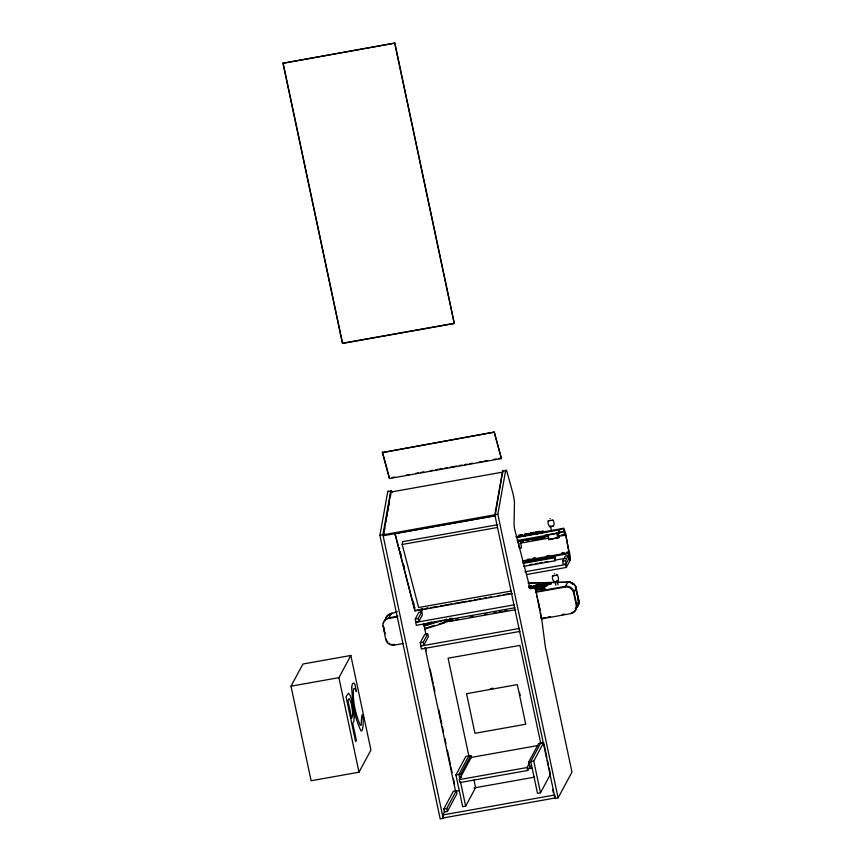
<?xml version="1.0" encoding="UTF-8"?>
<svg xmlns="http://www.w3.org/2000/svg" width="862" height="862" viewBox="0 0 862 862"><rect width="100%" height="100%" fill="white"/><g stroke="black" fill="none" stroke-linecap="round" stroke-linejoin="round"><path stroke-width="1.29" d="M382.372 452.572L494.335 432.099L501.415 458.573L389.495 478.518L382.372 452.572L494.335 432.099M389.495 478.518L382.426 452.044M414.988 610.932L394.85 533.093L414.988 610.932L512.416 593.562M511.134 591.03L418.641 607.516L402.177 544.472L402.586 541.648L497.73 524.699M387.738 491.674L390.734 491.135L382.911 534.742L443.197 818.361L440.202 818.9L379.916 535.27L387.738 491.674A5.452 0.884 79.9 0 1 388.46 491.318M502.557 472.139L495.122 515.81L383.385 535.722L390.82 492.051L502.557 472.139L502.794 473.055M383.385 535.722L383.849 533.136M384.312 530.539L384.775 527.953M385.907 521.682L386.402 518.881M386.833 516.5L387.34 513.698M387.771 511.306L388.266 508.515M388.697 506.123L389.193 503.333M390.357 496.857L390.82 494.26M529.57 586.386L515.142 531.111A6.54 1.056 79.9 0 1 514.064 522.587L514.463 502.794A10.409 1.681 79.9 0 0 512.793 492.935L507.179 472.495A5.452 0.884 79.9 0 0 505.638 470.652L502.643 471.18L494.831 514.786L555.117 798.406L558.113 797.878L571.969 772.083L545.334 646.78L541.433 616.696M558.113 797.878L497.827 514.248L505.638 470.652M532.242 587.141L535.162 586.893M539.623 588.401L539.052 588.024M540.7 585.686L541.907 584.964M540.409 588.509L541.713 588.735M540.539 588.627C550.236 585.772 537.737 587.776 541.595 588.143M542.898 585.654L545.786 585.503M546.767 583.994L547.693 584.21M556.593 574.825C558.641 575.116 559.718 581.936 556.206 581.688C553.092 583.358 551.314 576.732 553.016 575.59M557.412 575.019L552.37 576.096M522.997 560.839L569.082 552.628L565.558 533.675A7.316 1.185 79.9 0 0 563.22 528.384L534.257 533.546M282.973 63.249L394.85 43.1L454.285 323.509L342.526 343.432L282.973 63.249L394.85 43.1M342.526 343.432L283.092 63.023M291.011 686.195L302.939 664.009L350.834 655.476L370.929 750.026L359.001 772.201L311.107 780.746L291.011 686.195L338.906 677.661L350.834 655.476M403.082 643.526L394.128 645.132A7.316 7.079 28.3 0 1 385.67 639.485L383.31 625.974M382.943 626.663A7.316 7.079 28.3 0 1 388.45 618.517L391.036 613.722L397.371 611.74M394.128 645.132L394.494 644.431A7.316 7.079 28.3 0 1 391.714 644.356M415.215 619.056L418.792 612.397L421.787 611.869L422.412 614.822L418.835 621.48L415.84 622.008L415.215 619.056L418.21 618.528L421.787 611.869M420.247 642.761L424.718 634.443L427.714 633.904L428.339 636.856L423.867 645.175L420.882 645.713L420.247 642.761L423.242 642.222L427.714 633.904M515.67 609.671L451.666 621.071L451.623 618.41M558.102 536.444L564.685 535.27L565.558 533.653L569.082 552.628M575.46 587.356L578.898 600.706L576.333 605.501A7.316 7.079 28.3 0 1 570.816 613.636L541.401 618.894L536.099 591.591A8.965 1.455 79.9 0 0 534.052 587.701L531.057 588.229A8.965 1.455 79.9 0 1 531.466 588.315M523.59 566.377L555.074 560.774L554.816 557.121L523.342 562.735M555.074 560.774L554.816 557.121M568.338 555.505L565.537 560.709L566.162 563.662L563.166 564.201L562.541 561.248L565.343 556.033L568.338 555.505L568.963 558.457M526.811 574.491L566.312 567.444L570.051 560.494L568.586 553.598L569.459 551.982L566.808 552.402M566.312 567.444L565.698 564.535L569.426 557.585L570.051 560.494A7.316 1.185 79.9 0 0 569.459 551.982L566.819 552.456M473.981 780.035L475.598 787.652L465.663 806.142L462.668 806.681L455.923 774.927L465.857 756.437L470.846 755.543L471.32 757.773M541.401 618.894L540.636 612.925M468.853 755.899L458.918 774.388L459.996 779.474M461.623 777.384L460.911 774.033L470.846 755.543M530.216 765.812L527.706 770.477L459.952 782.556L459.317 779.604L471.245 757.418L537.694 745.576M443.779 809.03L453.347 791.241L456.332 790.702L456.968 793.654L447.4 811.454L444.415 811.982L443.779 809.03L446.775 808.491L456.332 790.702M535.722 592.291L565.138 587.033L567.724 582.227A7.316 5.032 89 0 1 572.508 583.94M554.945 795.992L555.354 797.953L443.445 817.909L442.82 814.946L444.727 811.39M576.333 605.501L573.607 592.679L576.172 587.873L575.87 586.893M532.188 768.279L530.184 768.635L528.762 761.943L538.696 743.453L543.685 742.559L533.75 761.049L540.506 792.803L537.511 793.342L530.755 761.588L540.689 743.098M527.706 770.477L527.07 767.525L529.58 762.859M540.506 792.803L550.441 774.313L549.083 767.967M528.697 539.623L528.848 539.687M537.188 533.61L538.017 533.503M552.143 520.174C554.298 519.441 555.333 527.221 551.82 526.434C548.663 528.546 547.133 521.672 548.566 520.842M553.048 520.077L548.016 520.993M549.644 526.779L551.411 526.391M532.166 586.936L533.589 587.27M535.625 586.602L536.121 586.311L535.237 586.235M537.759 586.225L537.252 586.516L540.485 586.192M554.244 573.855L554.611 573.844M543.049 585.535L542.554 585.826L545.29 585.654M542.446 586.322C542.812 587.852 549.881 585.6 546.152 584.867M546.917 583.876L546.422 584.167L550.075 583.822M545.689 584.899L545.118 584.361M550.118 583.563L550.613 583.262L549.719 583.197M421.863 609.111L421.313 609.509M530.227 586.332L529.139 586.559L531.445 585.869L528.686 586.138M531.111 586.817L531.876 586.397L530.981 586.322M532.285 587.324L529.376 588.196M536.498 585.039L535.916 584.91L539.493 584.145L536.035 585.503L537.004 585.61M532.22 587.507C529.839 589.317 538.955 587.345 535.959 586.699M540.312 585.481C532.576 587.13 543.653 583.994 537.726 584.705M541.638 584.436L541.088 584.856L542.37 584.91M537.543 586.806C535.14 588.875 545.312 586.095 540.711 586.041M539.31 585.826L541.013 585.093L539.138 585.126M539.935 585.794L540.205 585.082M540.679 586.041L543.469 585.643M536.724 588.897L535.313 589.608L536.045 589.683M542.78 585.557C550.247 584.016 542.801 583.682 543.319 585.298M546.648 583.897L549.924 583.111M546.713 584.458L545.474 584.878M539.44 588.39L538.782 588.778M540.302 588.811L539.289 589.199M540.733 588.983C538.556 591.267 549.266 587.701 543.243 588.304M421.798 609.876L422.649 609.251M530.755 586.957L531.337 586.817M536.692 584.986L535.733 585.567L538.47 585.395M534.871 586.279L535.69 585.783L532.113 586.548L535.442 586.149M538.804 585.233L539.924 584.662L538.211 584.673M535.582 586.731L534.58 587M537.791 586.095L539.267 585.718M544.159 584.522L545.28 583.962L544.396 583.897M540.905 586.041L539.903 586.311M546.961 583.746L547.973 583.477M549.363 583.24C552.251 581.731 544.267 583.455 547.575 583.617M536.875 588.434L536.089 589.058L536.972 588.574M550.075 583.693L548.07 584.231M545.624 585.481L546.745 584.921L545.851 584.856M543.513 588.358L544.331 587.862L543.351 587.744M392.102 613.324L391.811 613.432A3.933 0.776 -12 0 0 390.702 613.992L390.583 614.089A7.252 6.637 50.6 0 0 385.4 620.058A7.316 7.079 28.3 0 1 391.036 613.722A7.316 3.092 72.6 0 0 389.355 614.811M516.564 537.522L558.695 530.011L563.22 528.384L564.685 535.27M559.718 532.576L561.291 532.016M517.125 540.549L559.255 533.039L563.867 531.38L561.227 531.854M547.65 534.332L548.62 539.612L559.179 537.468L558.21 532.177M548.62 539.612L559.179 537.468M534.052 587.701L530.658 588.875A5.215 0.84 79.9 0 1 529.677 586.785L529.43 585.837M421.399 609.509L420.548 609.746M422.057 609.887L420.807 610.231L422.897 609.326L421.917 609.197M427.671 608.119L425.095 608.766M423.123 624.702L431.991 621.922M423.942 625.5L437.734 621.179M424.093 626.157L442.917 620.263M425.214 628.247L434.599 625.306M439.157 623.883L448.035 621.103M424.729 629.109L444.803 622.827L444.167 619.864M530.324 587.087L530.917 586.979M532.888 586.623L533.481 586.516M538.373 585.352L538.965 585.244M543.566 583.973C548.426 581.699 535.453 585.632 544.601 583.8M538.804 585.826L537.479 586.246L538.976 586.505M544.321 584.544L542.748 584.932M536.52 588.875L537.36 588.455M536.617 588.886L537.263 588.735M538.815 588.66L537.058 589.166M538.384 588.897L539.601 588.261L538.664 588.046M538.642 589.339L540.302 588.401M539.386 589.209L535.733 589.791M543.082 588.477L544.633 587.787L543.491 587.658M420.99 609.509L420.085 609.736M522.221 534.785L518.644 535.431L522.232 534.774M518.902 535.992L519.096 536.002M525.195 534.095L526.79 533.761M522.2 535.431L521.284 535.528M530.744 533.039L534.311 532.393L530.723 533.061M527.253 534.548L528.298 534.311L527.652 534.408M536.25 532.005L539.838 531.348L537.759 531.779M538.89 531.692L535.431 532.328L537.392 531.908M536.089 532.856L535.765 532.91M528.762 535.022L523.687 535.927L526.747 535.28M529.43 534.806L533.923 534.063M529.645 534.699L528.891 534.752M540.118 531.908L539.213 532.134M535.862 533.567L534.709 533.837L536.272 533.61M533.718 533.966L535 533.718M534.278 533.977L533.524 534.031M540.291 532.339L540.485 532.36M542.586 531.994L544.041 531.671L543.394 531.768M520.465 541.164L519.441 541.39L520.066 541.314M529.117 539.537L529.979 539.364M531.455 539.138L530.593 539.353L531.552 539.213M535.377 538.319L534.655 538.491M539.429 537.737L538.427 537.877L538.588 538.75L538.901 537.629L540.28 537.543L539.246 537.769M550.096 518.762L550.376 518.708M446.16 619.498L446.581 621.47L448.552 620.985M446.581 621.47L450.115 621.243L449.49 618.28M537.188 584.835L537.737 584.759M528.815 587.421L530.421 587.119M533.384 586.472L533.944 586.408M543.286 584.824L543.825 584.695M537.328 588.434L538.696 588.175M542.629 588.595L543.179 588.52M526.025 534.537L524.99 534.774L525.68 534.612M524.268 535.033L525.141 534.86M528.481 534.16L529.182 533.998L528.147 534.235M531.229 533.556L530.55 533.707L531.175 533.632M528.126 534.375L525.863 534.828M529.796 533.987L531.574 533.481M534.559 533.007L533.179 533.362M518.622 536.767L518.062 536.907L522.835 536.002M535.819 532.835L535.517 532.964M538.621 532.393L539.192 532.231M534.009 533.697L535.011 533.481M533.977 534.203L533.287 534.375L533.901 534.3M537.522 533.643L538.211 533.47L537.597 533.546M523.449 540.689L522.577 540.862M525.238 540.334L526.434 540.194M537.726 537.813L538.06 537.737M541.508 537.597L540.83 537.737L541.455 537.662M544.838 537.037L543.642 537.188M420.16 610.415L420.839 610.264M518.913 535.97L519.495 535.862M532.781 533.503L533.686 533.276M535.582 532.878L536.164 532.77M531.207 534.289L530.141 534.537L531.574 534.365M540.302 532.328L540.883 532.22M528.783 534.893L531.682 534.332M534.699 533.686L533.977 533.74M535.291 533.675L537.08 533.33M534.192 534.149L533.125 534.386L534.311 534.235M537.091 533.729L537.877 533.513M522.76 540.84L523.622 540.625L520.659 541.228M526.111 540.162L525.066 540.399L525.712 540.302M541.853 537.522L541.131 537.683L541.778 537.619M543.965 537.22L545.01 536.983L544.364 537.069M525.842 534.559L526.434 534.451M521.79 535.528L520.734 535.722M524.958 534.882L525.551 534.774M527.727 534.311L528.32 534.203M533.276 533.266L533.362 533.158M527.436 534.526L526.413 534.72M531.078 533.729L529.634 534.031L530.259 533.955M531.391 533.783L532.964 533.481M535.981 532.791L536.573 532.684M538.459 532.436L536.897 532.738M538.793 532.21L539.396 532.102M540.7 532.242L541.293 532.134M537.36 533.222L535.647 533.503L536.714 533.266M543.179 531.886L542.123 532.08M536.563 533.837L537.306 533.697M520.282 541.196L520.874 541.088M525.928 540.183L528.912 539.483M533.266 538.761L534.839 538.459M527.813 539.935L528.406 539.827M533.934 538.782L532.932 538.922L533.546 538.75M539.763 537.522L540.366 537.414M541.67 537.543L542.263 537.435M544.148 537.188L543.092 537.382M527.156 533.793L528.751 533.459L526.693 533.88M541.638 531.445C536.94 532.436 546.788 530.464 542.015 531.477M526.014 534.688L524.872 534.99M527.275 534.397L527.835 534.3L525.755 534.677M538.341 532.307L539.483 531.994M541.185 532.145L542.273 531.94M526.941 535.087L524.57 535.604L527.415 535.173M535.507 533.535L536.412 533.373M538.567 533.039L540.927 532.522L538.007 532.996M534.796 534.031L540 532.856L538.438 533.082M535.981 533.944L536.703 533.815M541.799 532.77L539.45 533.266L544.224 532.36M526.919 539.935L527.867 539.677L528.007 540.765L527.393 539.806M538.373 537.672L538.933 537.576M520.767 541.099L521.305 540.991L521.014 542.004L521.294 541.056M521.704 541.034L522.275 540.937M537.662 537.888L538.524 537.802M538.384 537.931L537.338 538.125M527.35 540.021L527.921 539.924M532.878 538.976L533.449 538.879M536.369 538.502L536.53 539.386L536.369 538.502L534.332 538.869L536.94 538.341M536.821 538.427L537.425 539.224L536.821 538.427L538.847 538.05L537.511 538.244M543.082 584.005L544.148 583.833M529.742 586.602L528.837 586.742M533.923 586.343L534.99 586.171M529.333 587.356L529.882 587.259M539.246 585.654L539.795 585.557M538.114 586.343L535.464 586.505M537.953 589.005L537.026 589.037M542.64 588.649L541.131 588.854M537.392 589.683L538.082 589.554M526.37 533.998C520.713 535.13 532.134 533.093 525.184 534.106M531.897 532.953C526.326 533.998 535.453 532.49 532.339 532.867M537.931 532.263L539.009 532.069M526.531 534.591L525.335 534.914M535.464 533.395L536.39 533.233M541.605 532.188L542.155 532.08M520.411 536.412L521.769 536.175M536.024 533.944L534.666 534.192M538.793 537.705L539.45 537.468M532.91 538.987L531.832 539.17M526.305 540.226L528.492 539.72M542.575 537.489L543.125 537.392M342.645 343.205L454.403 323.282M392.188 477.526L394.818 477.052M406.67 474.94L409.299 474.477M415.883 473.303L418.512 472.829M421.152 472.365L423.781 471.891M430.364 470.717L433.004 470.253M435.633 469.779L442.217 468.605M444.846 468.141L447.486 467.667M450.115 467.204L456.698 466.03M459.327 465.555L461.967 465.092M464.596 464.618L467.236 464.155M469.865 463.681L472.495 463.206M479.078 462.032L481.718 461.569M484.347 461.095L486.976 460.631M493.56 459.457L496.2 458.983M498.829 458.519L501.468 458.045M379.916 535.27L382.911 534.742M383.159 534.817L497.827 514.248M394.785 533.556L493.538 515.961M402.177 544.472L497.32 527.522M515.832 536.832L526.359 534.946M528.988 534.483L531.628 534.009M557.585 532.673L560.052 532.231M544.87 535.227L556.012 533.244M521.327 540.496L523.945 540.032M526.574 539.558L529.193 539.095M544.935 536.293L547.553 535.819M522.447 540.603L525.077 540.14M527.695 539.677L530.324 539.203M543.437 536.864L548.685 535.938M543.146 537.328L543.75 538.125L543.146 537.328L543.771 537.155M539.062 538.502L538.459 537.705L537.414 537.931M561.237 535.043L565.192 534.343M519.926 543.254L548.889 538.093M535.216 558.037L532.576 558.501L535.227 558.08M547.058 555.925L549.697 555.451L547.068 555.968M561.55 553.339L564.179 552.876L561.55 553.393M527.318 559.492L529.958 559.018M522.501 561.808L568.586 553.598M522.965 563.425L554.438 557.822M529.936 564.621L532.565 564.157M535.194 563.683L537.834 563.22M539.698 562.886L542.327 562.412M544.946 561.949L547.575 561.485M554.945 560.171L565.483 558.285M562.541 561.248L565.537 560.709M524.883 571.808L565.698 564.535M416.368 610.221L422.951 609.057M425.591 608.583L428.22 608.109M430.849 607.645L437.433 606.471M440.073 605.997L451.914 603.885M454.554 603.422L466.396 601.31M469.036 600.836L471.665 600.372M474.305 599.898L480.888 598.724M483.517 598.26L486.146 597.786M488.786 597.323L491.415 596.849M497.999 595.674L500.639 595.211M503.268 594.737L509.851 593.562M397.91 616.211L388.827 617.828A7.316 7.079 28.3 0 0 383.321 623.248M535.69 591.655L565.461 586.343M388.45 618.517L397.404 616.923M514.398 604.79L415.7 622.375L416.335 625.327L515.023 607.742M449.339 620.877L453.261 620.177M455.869 619.713L458.487 619.239M470.253 617.149L472.936 616.653M484.627 614.584L487.31 614.1M493.775 612.957L496.458 612.462M499.001 612.02L501.673 611.535M504.227 611.093L506.845 610.63M543.049 617.979L545.603 617.515M547.823 617.106L550.409 616.653M562.229 614.541L564.653 614.11M519.42 628.441L420.731 646.037L421.356 648.989L520.055 631.393M492.967 688.318L490.359 688.781L492.935 688.372M466.525 693.705L517.329 684.6L525.712 724.252L474.94 733.303L466.557 693.651M455.923 774.927L460.911 774.033M528.762 761.943L533.75 761.049M459.317 779.604L527.07 767.525M455.567 791.23L459.511 790.519M474.003 787.943L534.559 777.147M442.82 814.946L554.729 795.001M551.928 526.305L553.587 526.046M536.369 532.824L536.94 532.716M519.226 536.002L520.271 535.808M521.413 535.496L519.689 535.916M526.229 534.591L527.059 534.494M530.863 533.869L531.434 533.761M542.22 531.962L542.801 531.854M541.077 532.274L541.659 532.166M536.11 533.793L537.425 533.556M533.88 538.534L534.462 538.427M527.318 539.871L529.387 539.396M538.265 537.802L539.052 537.705M521.801 540.916L523.309 540.679M527.199 539.903L528.029 539.795M542.629 537.468L541.584 537.662M535.895 532.899L536.487 532.791M530.981 533.837L530.033 533.987M540.614 532.35L541.207 532.242M534.074 534.289L534.817 534.149M534.925 538.351L533.998 539.472L533.837 538.599L539.795 537.468L539.957 538.341L539.364 537.543M537.791 537.877L538.394 537.769M533.427 538.782L534.02 538.675M531.951 539.149L531.003 539.289M520.195 541.304L520.788 541.196M539.289 532.037L539.86 531.94M533.761 533.082L534.418 532.996M540.808 532.307L540.151 532.393M525.949 534.634L525.292 534.72M518.87 536.035L519.42 535.959M524.495 535.054L525.066 534.957M536.617 533.384L535.808 533.492M534.731 538.394L535.054 538.341M544.041 537.123L544.59 537.048M529.193 539.44L529.764 539.343M520.389 541.261L519.84 541.336M526.035 540.258L525.486 540.334M536.358 532.005L538.901 531.671M534.149 538.664L534.375 538.642M528.621 539.709L529.268 539.623M530.162 586.408L530.744 586.257M542.812 584.856L541.422 585.007M538.233 588.261L540.172 588.293M537.479 589.597L536.293 589.759M557.014 580.751L558.08 580.88M549.881 583.693L551.314 583.865L546.443 585.179M540.172 585.567L540.765 585.46M530.604 586.343L531.542 586.246M567.702 582.227L528.018 582.927L567.67 582.238A7.316 7.079 28.3 0 1 576.172 587.873L576.042 587.668M540.56 585.546L541.444 585.621L540.819 585.804M535.884 589.737L536.433 589.694M536.466 589.145L535.604 589.673M577.971 600.114L578.671 600.405L575.945 587.582M449.544 620.748L450.115 621.243M569.847 582.141A7.252 5.872 -85.9 0 0 566.884 582.119L567.121 582.184A3.933 0.776 -12 0 1 567.799 582.421L567.832 582.486M494.282 432.627L501.415 458.573M400.227 551.605L401.25 555.505M403.631 564.632L404.655 568.543M413.157 601.116L414.169 605.027M394.85 533.093L395.55 535.83M390.82 492.051L391.057 492.967M537.845 599.79L540.075 610.231M575.644 587.421L578.531 600.318M557.197 580.945L558.026 584.845M555.063 581.397L555.893 585.309M536.099 591.58L536.627 594.09M537.08 596.192L537.565 598.487M538.761 604.133L540.097 610.415M543.954 743.831L546.928 757.806M547.467 760.349L548.544 765.424M394.731 43.326L454.285 323.509M552.704 789.614L553.329 792.577M540.733 743.27L519.926 645.401L448.089 658.202L468.885 756.071M519.603 692.854L520.109 695.462M451.041 618.119L451.666 621.071M446.527 619.002L447.152 621.965M460.534 782.006L465.663 806.142M423.587 623.366L425.99 634.669M425.677 648.159L426.227 650.778M430.127 669.106L433.187 683.512M433.748 686.13L434.857 691.367M438.758 709.695L441.818 724.091M442.368 726.709L443.488 731.957M444.878 738.497L445.988 743.734M447.378 750.285L450.438 764.68M450.998 767.299L452.108 772.535M453.509 779.086L454.619 784.323M425.02 647.545L455.632 791.564M418.21 618.528L418.835 621.48M423.242 642.222L423.867 645.175M446.775 808.491L447.4 811.454M338.906 677.661L359.001 772.201M558.695 530.011L559.255 533.039M556.766 532.705L557.725 537.985M550.473 525.885L551.335 530.626M542.683 537.403L542.844 538.287L542.252 537.489M526.941 540.054L527.102 540.927L526.499 540.129M522.2 540.894L522.361 541.767L521.758 540.97M520.217 540.496L521.542 547.726L519.42 548.394L517.879 539.957M389.969 643.731A7.316 7.079 28.3 0 1 389.15 643.257M387.749 642.039A7.316 7.079 28.3 0 1 386.036 638.785M565.138 587.033A7.316 7.079 28.3 0 1 573.596 592.679M571.183 612.947A7.316 7.079 28.3 0 0 576.7 604.812L573.963 591.989A7.316 7.079 28.3 0 0 565.515 586.332M567.821 582.443A7.252 7.101 -22.4 0 1 576.128 587.884M389.473 615.231A7.252 4.267 69.6 0 1 392.091 613.281M578.025 600.114A10.99 2.177 -12 0 1 578.693 600.405M577.346 606.729A7.252 7.101 -22.6 0 0 578.865 600.706A10.99 2.177 -12 0 0 578.865 600.598L578.898 600.695A7.316 7.079 28.3 0 1 577.303 606.622M576.71 607.398A7.252 7.101 -22.6 0 1 575.223 608.475M576.656 607.257A7.316 7.079 28.3 0 1 575.924 607.807M570.547 582.432A7.252 5.872 -85.9 0 1 572.39 583.94M575.299 587.281A10.99 2.177 -12 0 1 576.128 587.765M420.236 609.359A8.965 1.455 79.9 0 1 421.184 612.074M390.734 491.135A5.452 0.884 79.9 0 1 392.102 492.417M415.031 608.076A5.215 0.84 79.9 0 1 414.773 607.268M399.559 548.469A6.54 1.056 79.9 0 1 399.429 547.661M502.643 471.18A5.452 0.884 79.9 0 1 503.527 471.126M351.685 687.251C352.439 701.948 354.357 717.518 360.941 730.76L361.663 730.954C364.96 727.442 362.018 700.235 361.189 725.168L360.273 725.298C355.521 714.048 352.58 701.086 353.463 688.857L354.185 688.361L354.982 689.018L356.426 691.615L354.95 684.277L353.635 683.06L352.386 683.738L351.685 687.251M354.239 717.109L353.916 720.966L352.784 723.487L356.351 740.242L355.597 741.643L346.039 696.69L348.463 693.113L350.241 695.526L351.718 700.203L354.239 717.109M352.914 714.167L351.707 718.38L347.882 700.418L349.185 698.554L351.254 703.069L352.914 714.167M533.373 538.675L533.082 539.795L533.373 538.675M528.729 539.569L528.449 540.517L528.729 539.569M532.468 539.009L532.188 539.957L532.468 539.009M537.974 537.963L537.694 538.912L537.974 537.963M384.948 633.667L383.579 627.256L384.894 633.667"/></g></svg>
